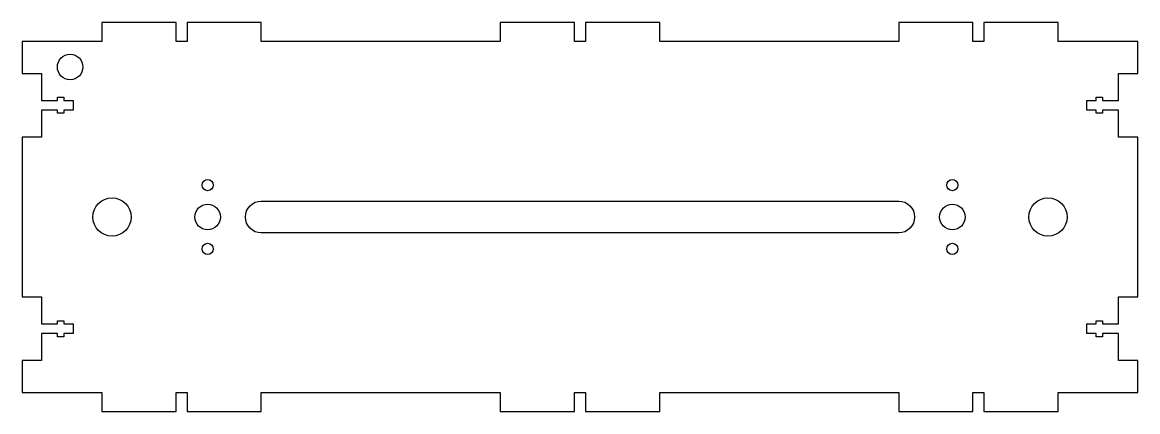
# Model space of a CAD drawing. Header units: millimetres. Extents: x -175 to 175, y -61 to 61.
import ezdxf

# ---------------------------------------------------------------- set-up
doc = ezdxf.new("R2010")
doc.units = ezdxf.units.MM

msp = doc.modelspace()

# ---------------------------------------------------------------- linework, layer by layer
msp.add_lwpolyline([(164, -33.5), (169, -33.5), (169, -25), (175, -25), (175, 25), (169, 25), (169, 33.5), (164, 33.5), (164, 32.5), (162, 32.5), (162, 33.5), (159, 33.5), (159, 36.5), (162, 36.5), (162, 37.5), (164, 37.5), (164, 36.5), (169, 36.5), (169, 45), (175, 45), (175, 55), (150, 55), (150, 61), (126.75, 61), (126.75, 55), (123.25, 55), (123.25, 61), (100, 61), (100, 55), (25, 55), (25, 61), (1.75, 61), (1.75, 55), (-1.75, 55), (-1.75, 61), (-25, 61), (-25, 55), (-100, 55), (-100, 61), (-123.25, 61), (-123.25, 55), (-126.75, 55), (-126.75, 61), (-150, 61), (-150, 55), (-175, 55), (-175, 45), (-169, 45), (-169, 36.5), (-164, 36.5), (-164, 37.5), (-162, 37.5), (-162, 36.5), (-159, 36.5), (-159, 33.5), (-162, 33.5), (-162, 32.5), (-164, 32.5), (-164, 33.5), (-169, 33.5), (-169, 25), (-175, 25), (-175, -25), (-169, -25), (-169, -33.5), (-164, -33.5), (-164, -32.5), (-162, -32.5), (-162, -33.5), (-159, -33.5), (-159, -36.5), (-162, -36.5), (-162, -37.5), (-164, -37.5), (-164, -36.5), (-169, -36.5), (-169, -45), (-175, -45), (-175, -55), (-150, -55), (-150, -61), (-126.75, -61), (-126.75, -55), (-123.25, -55), (-123.25, -61), (-100, -61), (-100, -55), (-25, -55), (-25, -61), (-1.75, -61), (-1.75, -55), (1.75, -55), (1.75, -61), (25, -61), (25, -55), (100, -55), (100, -61), (123.25, -61), (123.25, -55), (126.75, -55), (126.75, -61), (150, -61), (150, -55), (175, -55), (175, -45), (169, -45), (169, -36.5), (164, -36.5), (164, -37.5), (162, -37.5), (162, -36.5), (159, -36.5), (159, -33.5), (162, -33.5), (162, -32.5), (164, -32.5)], close=True)
msp.add_lwpolyline([(-100, -5, -1), (-100, 5), (100, 5, -1), (100, -5)], format="xyb", close=True)
for centre, radius in [((-160, 47), 4), ((-116.85, 10), 1.75), ((116.85, 10), 1.75), ((-146.85, 0), 6), ((-116.85, 0), 4), ((116.85, 0), 4), ((146.85, 0), 6), ((-116.85, -10), 1.75), ((116.85, -10), 1.75)]:
    msp.add_circle(centre, radius)

doc.saveas('drawing.dxf')
